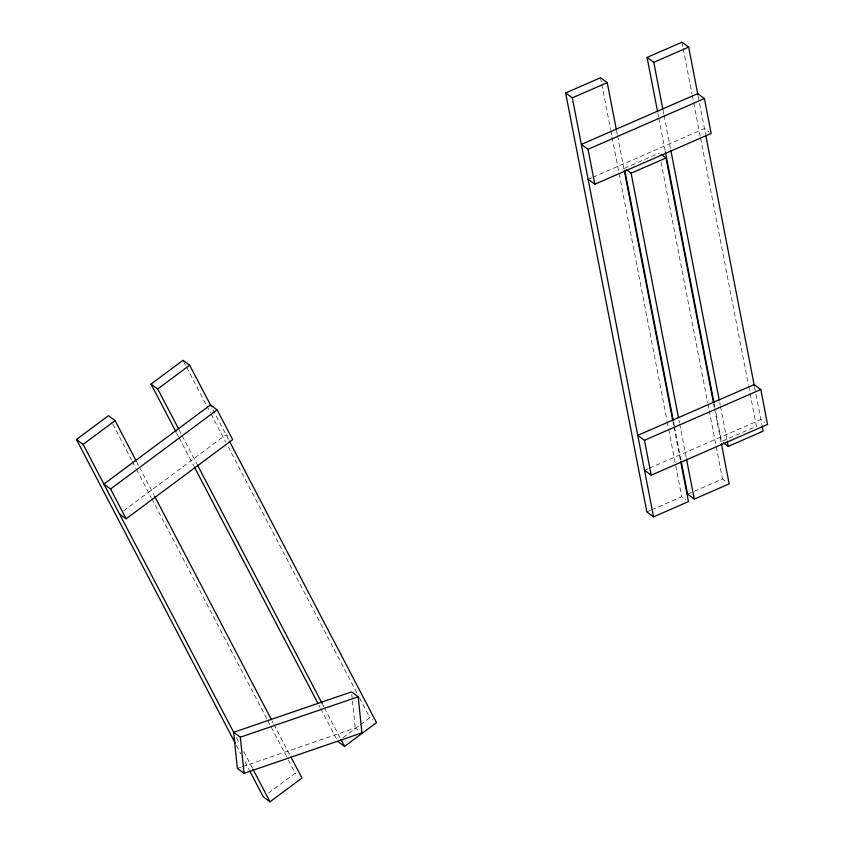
<?xml version="1.0" encoding="UTF-8"?>
<svg xmlns="http://www.w3.org/2000/svg" width="844" height="844" viewBox="0 0 844 844"><rect width="100%" height="100%" fill="white"/><g stroke="black" fill="none" stroke-linecap="round" stroke-linejoin="round"><path stroke-width="0.63" stroke-dasharray="4.22 3.17" d="M123.688 510.747L226.013 434.723L229.832 437.53M268.445 793.065L295.263 773.157L298.122 775.256M343.033 737.667L359.523 725.407M360.557 724.637L369.841 717.748L372.71 719.848M588.12 179.329L591.718 177.757M592.921 177.24L704.466 128.573L709.245 132.075M624.402 168.304L659.312 153.07M644.521 470.298L648.118 468.726M649.321 468.209L760.866 419.542L764.696 422.338M646.852 511.949L650.46 510.377M651.663 509.85L681.752 496.726L685.581 499.521M687.575 494.183L722.475 478.959L727.254 482.462M237.354 768.409L241.078 767.133M242.312 766.711L355.229 727.992L360.008 731.495M212.836 409.519L228.756 439.977M183.591 361.496L186.039 366.169M186.651 367.33L206.189 404.709M206.801 405.88L210.462 412.885M211.074 414.056L225.728 442.087M228.175 446.761L357.012 693.219M359.46 697.893L369.841 717.748M179.086 429.849L181.523 434.523M182.135 435.694L196.789 463.725M321.975 703.179L323.811 706.681M324.412 707.852L340.29 738.215M176.67 433.13L178.495 436.633M179.107 437.804L193.761 465.835M318.948 705.278L320.171 707.62M320.773 708.791L336.651 739.154M136.464 461.52L138.912 466.183M139.524 467.354L154.178 495.386M272.032 720.818L273.245 723.16M273.857 724.321L290.347 755.865M112.674 423.91L131.611 460.117M132.213 461.288L135.884 468.293M136.496 469.464L151.15 497.496M151.762 498.667L267.168 719.426M267.78 720.597L295.263 773.157M236.404 737.561L239.453 743.395M243.726 751.571L252.282 767.924M236.425 745.505L240.698 753.681M244.971 761.858L249.254 770.034M698.199 96.237L705.468 133.742M754.599 387.206L761.868 424.711M681.984 42.2L682.986 47.369M683.239 48.667L692.006 93.927M692.259 95.224L693.515 101.691M693.768 102.979L700.277 136.601M700.531 137.899L748.406 384.896M748.66 386.183L756.435 426.273L721.525 441.507L715.765 411.756M663.046 110.174L663.795 114.056M664.049 115.354L670.822 150.264M719.7 402.44L720.196 405.025M720.449 406.312L726.969 439.935M657.856 113.033L658.615 116.915M658.858 118.202L665.125 150.538M714.256 404.002L714.762 406.586M713.634 403.685L714.383 407.557M714.636 408.855L721.145 442.478M661.063 162.132L707.694 402.662M707.937 403.949L708.939 409.129M709.192 410.416L722.475 478.959M678.977 420.207L679.473 422.791M679.726 424.078L686.246 457.701M673.533 421.768L674.293 425.65M674.535 426.937L681.055 460.56M616.51 130.482L617.259 134.365M617.513 135.652L624.032 169.275M672.911 421.451L673.66 425.323M673.913 426.621L680.433 460.244M600.538 77.732L601.54 82.902M601.793 84.2L610.571 129.459M610.813 130.757L611.816 135.926M612.069 137.213L666.971 420.428M667.214 421.715L668.469 428.182M668.722 429.48L681.752 496.726M351.79 694.454L352.317 699.613M352.454 700.91L355.229 727.992"/><path stroke-width="1.27" d="M235.202 743.174L76.435 439.481L108.401 415.733L115.09 420.639L136.464 461.52M176.058 431.959L151.023 384.073L182.979 360.325L189.678 365.23L211.053 406.112M76.435 439.481L83.134 444.377L115.09 420.639M151.023 384.073L157.712 388.968L189.678 365.23M217.13 409.846L210.441 404.941L103.896 484.097L110.585 488.992L217.13 409.846L232.701 439.629L126.157 518.775L119.468 513.88M249.856 771.205L263.296 796.894L269.985 801.8L301.952 778.052L290.958 757.026M337.874 741.496L344.563 746.391L376.529 722.643L229.368 441.148M680.675 461.531L688.451 501.621L653.541 516.855L646.852 511.949L565.638 92.956L600.538 77.732L607.237 82.628L616.257 129.185M657.603 111.746L647.084 57.424L681.984 42.2L688.672 47.106L697.946 94.95M565.638 92.956L572.327 97.862L607.237 82.628M647.084 57.424L653.773 62.329L688.672 47.106M704.392 98.558L697.703 93.652L581.358 144.419L588.046 149.314L704.392 98.558L711.165 133.468L594.809 184.235L588.12 179.329M626.322 169.707L631.101 173.199L666 157.976L713.38 402.388M760.792 389.527L754.103 384.621L637.758 435.377L644.447 440.283L760.792 389.527L767.565 424.437L651.209 475.193L644.521 470.298M723.435 442.9L728.224 446.402L763.124 431.178L762.121 426.009M681.308 461.858L687.575 494.183L694.264 499.089L729.174 483.855L721.398 443.765M233.651 732.297L351.526 691.88L358.215 696.785L361.918 732.887L244.043 773.315L237.354 768.409L233.651 732.297L240.35 737.202L244.043 773.315M240.35 737.202L358.215 696.785M661.221 154.473L666 157.976M157.712 388.968L178.474 428.689M197.401 464.896L321.975 703.179M340.902 739.386L344.563 746.391M194.373 467.006L317.724 702.946M154.79 496.557L271.42 719.647M110.585 488.992L126.157 518.775M83.134 444.377L233.957 732.887M252.894 769.095L269.985 801.8M705.721 135.04L754.346 385.919M653.773 62.329L662.793 108.887M670.822 150.264L719.193 399.845M727.222 441.233L728.224 446.402M665.378 151.825L714.003 402.704M631.101 173.199L678.471 417.611M686.499 458.999L694.264 499.089M624.908 170.889L673.29 420.47M624.275 170.572L672.657 420.154M588.046 149.314L594.809 184.235M644.447 440.283L651.209 475.193M572.327 97.862L653.541 516.855"/></g></svg>
